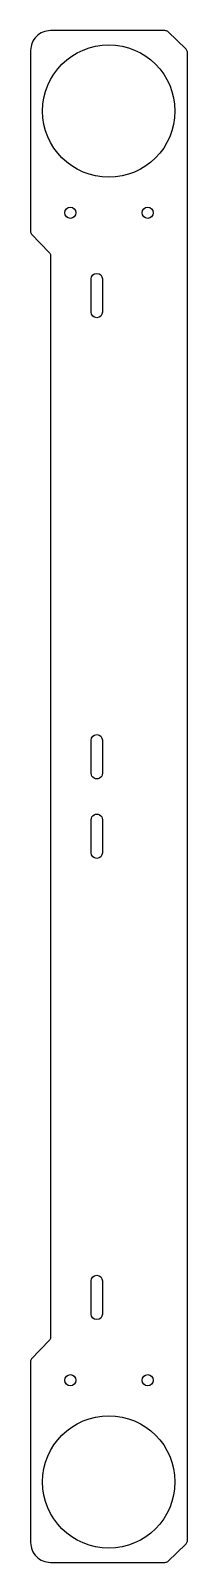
# Model space of a CAD drawing. Header units: millimetres. Extents: x -231 to -184, y -232 to 231.
import ezdxf

# ---------------------------------------------------------------- set-up
doc = ezdxf.new("R2010")
doc.units = ezdxf.units.MM
doc.layers.get('0').update_dxf_attribs({"linetype": 'CONTINUOUS'})

msp = doc.modelspace()

# ---------------------------------------------------------------- linework, layer by layer
for points in [[(-183.63, 224.59, 0.180551), (-184, 225.36), (-189.53, 230.71, 0.164933), (-190.4, 231), (-225, 231, 0.414214), (-231, 225), (-231, 170.4, 0.224221), (-230.71, 169.53), (-225.36, 164, -0.194412), (-225, 163.11), (-225, -163.69, -0.194412), (-225.36, -164.58), (-230.71, -170.12, 0.224221), (-231, -170.98), (-231, -225.59, 0.414214), (-225, -231.59), (-190.4, -231.59, 0.164933), (-189.53, -231.29), (-184, -225.94, 0.180551), (-183.63, -225.17)], [(-212.7, 146), (-212.7, 156, -1), (-209.3, 156), (-209.3, 146, -1)], [(-212.7, 6.71), (-212.7, 16.71, -1), (-209.3, 16.71), (-209.3, 6.71, -1.000001)], [(-212.7, -17.29), (-212.7, -7.29, -1.000001), (-209.3, -7.29), (-209.3, -17.29, -1)], [(-212.7, -156.59), (-212.7, -146.59, -1), (-209.3, -146.59), (-209.3, -156.59, -1)]]:
    msp.add_lwpolyline(points, format="xyb", close=True)
for centre, radius in [((-207.38, 206.71), 20), ((-219, 176), 1.7), ((-195.63, 176), 1.7), ((-219, -176.59), 1.7), ((-195.63, -176.59), 1.7), ((-207.38, -207.29), 20)]:
    msp.add_circle(centre, radius)

doc.saveas('drawing.dxf')
